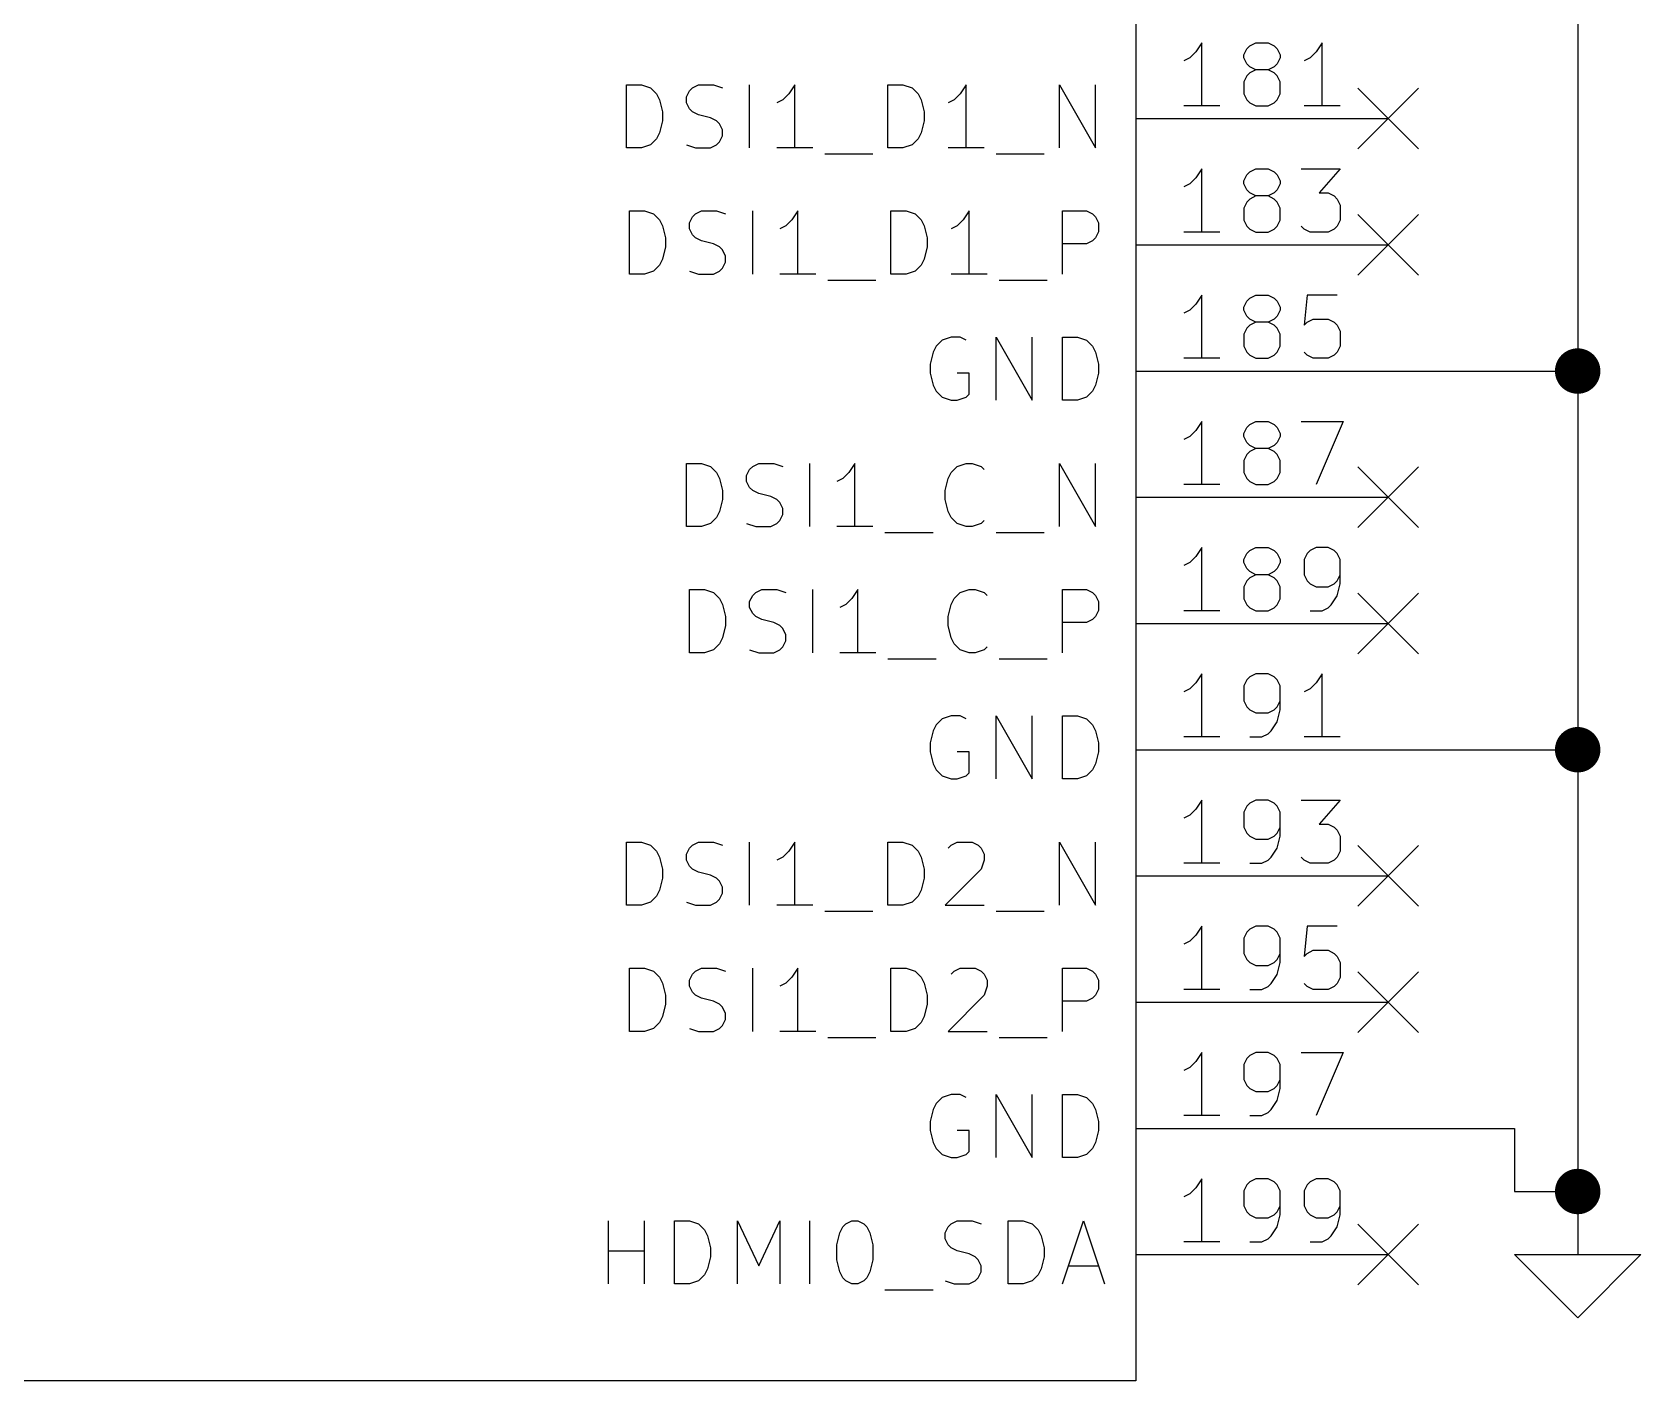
# Model space of a CAD drawing. Header units: millimetres. Extents: x 10 to 287, y -200 to -10.
# Drawn here: x 60.35 to 92.71, y -161.29 to -134.15 of the extents above; entities that cross this region are included whole.
import ezdxf

# ---------------------------------------------------------------- set-up
doc = ezdxf.new("R2010")
doc.units = ezdxf.units.MM
for name, color, linetype in [('BLUE', 174, 'CONTINUOUS'), ('GREENSIXTYFIVE', 129, 'CONTINUOUS'), ('LIGHTGREEN', 92, 'CONTINUOUS'), ('LIGHTRED', 12, 'CONTINUOUS'), ('RED', 14, 'CONTINUOUS')]:
    doc.layers.add(name, color=color, linetype=linetype)

msp = doc.modelspace()

# ---------------------------------------------------------------- linework, layer by layer
at = {"layer": 'BLUE', "linetype": 'CONTINUOUS'}
for p, q in [((87.0204, -135.2804), (88.2396, -136.4996)), ((88.2396, -135.2804), (87.0204, -136.4996)), ((87.0204, -137.8204), (88.2396, -139.0396)), ((88.2396, -137.8204), (87.0204, -139.0396)), ((87.0204, -142.9004), (88.2396, -144.1196)), ((88.2396, -142.9004), (87.0204, -144.1196)), ((87.0204, -145.4404), (88.2396, -146.6596)), ((88.2396, -145.4404), (87.0204, -146.6596)), ((87.0204, -150.5204), (88.2396, -151.7396)), ((88.2396, -150.5204), (87.0204, -151.7396)), ((87.0204, -153.0604), (88.2396, -154.2796)), ((88.2396, -153.0604), (87.0204, -154.2796)), ((87.0204, -158.1404), (88.2396, -159.3596)), ((88.2396, -158.1404), (87.0204, -159.3596))]:
    msp.add_line(p, q, dxfattribs=at)
at = {"layer": 'GREENSIXTYFIVE', "linetype": 'CONTINUOUS'}
for p, q in [((72.3053, -136.4775), (72.3053, -135.2075)), ((72.3053, -135.2075), (72.6077, -135.2075)), ((72.6077, -135.2075), (72.7891, -135.268)), ((73.6358, -135.268), (73.7568, -135.2075)), ((73.7568, -135.2075), (74.0591, -135.2075)), ((74.0591, -135.2075), (74.2406, -135.268)), ((74.7848, -136.4775), (74.7848, -135.2075)), ((75.692, -135.2075), (75.5711, -135.389)), ((75.692, -136.4775), (75.692, -135.2075)), ((77.5667, -136.4775), (77.5667, -135.2075)), ((77.5667, -135.2075), (77.8691, -135.2075)), ((77.8691, -135.2075), (78.0505, -135.268)), ((79.1391, -135.2075), (79.0182, -135.389)), ((79.1391, -136.4775), (79.1391, -135.2075)), ((81.0138, -136.4775), (81.0138, -135.2075)), ((81.0138, -135.2075), (81.7395, -136.4775)), ((81.7395, -136.4775), (81.7395, -135.2075)), ((72.7891, -135.268), (72.9101, -135.389)), ((72.9101, -135.389), (72.9706, -135.5099)), ((72.9706, -135.5099), (73.031, -135.7518)), ((73.5149, -135.4494), (73.5753, -135.3285)), ((73.5149, -135.5704), (73.5149, -135.4494)), ((73.5753, -135.6913), (73.5149, -135.5704)), ((73.5753, -135.3285), (73.6358, -135.268)), ((75.4501, -135.5099), (75.3292, -135.5704)), ((75.5711, -135.389), (75.4501, -135.5099)), ((78.0505, -135.268), (78.1715, -135.389)), ((78.1715, -135.389), (78.232, -135.5099)), ((78.232, -135.5099), (78.2924, -135.7518)), ((78.8972, -135.5099), (78.7763, -135.5704)), ((79.0182, -135.389), (78.8972, -135.5099)), ((73.031, -135.7518), (73.031, -135.9332)), ((73.6358, -135.7518), (73.5753, -135.6913)), ((73.7568, -135.8123), (73.6358, -135.7518)), ((73.9987, -135.8728), (73.7568, -135.8123)), ((74.1196, -135.9332), (73.9987, -135.8728)), ((78.2924, -135.7518), (78.2924, -135.9332)), ((72.9706, -136.1751), (72.9101, -136.2961)), ((73.031, -135.9332), (72.9706, -136.1751)), ((74.1801, -135.9937), (74.1196, -135.9332)), ((74.2406, -136.1147), (74.1801, -135.9937)), ((74.2406, -136.2356), (74.2406, -136.1147)), ((78.232, -136.1751), (78.1715, -136.2961)), ((78.2924, -135.9332), (78.232, -136.1751)), ((72.6077, -136.4775), (72.3053, -136.4775)), ((72.7891, -136.4171), (72.6077, -136.4775)), ((72.9101, -136.2961), (72.7891, -136.4171)), ((73.5149, -136.4171), (73.6963, -136.4775)), ((73.6963, -136.4775), (73.9987, -136.4775)), ((73.9987, -136.4775), (74.1196, -136.4171)), ((74.1196, -136.4171), (74.1801, -136.3566)), ((74.1801, -136.3566), (74.2406, -136.2356)), ((76.0549, -136.4775), (75.3292, -136.4775)), ((77.8691, -136.4775), (77.5667, -136.4775)), ((78.0505, -136.4171), (77.8691, -136.4775)), ((78.1715, -136.2961), (78.0505, -136.4171)), ((79.502, -136.4775), (78.7763, -136.4775)), ((76.2968, -136.5985), (77.2644, -136.5985)), ((79.7439, -136.5985), (80.7115, -136.5985)), ((72.3658, -139.0175), (72.3658, -137.7475)), ((72.3658, -137.7475), (72.6682, -137.7475)), ((72.6682, -137.7475), (72.8496, -137.808)), ((72.8496, -137.808), (72.9706, -137.929)), ((73.6358, -137.8685), (73.6963, -137.808)), ((73.6963, -137.808), (73.8173, -137.7475)), ((73.8173, -137.7475), (74.1196, -137.7475)), ((74.1196, -137.7475), (74.3011, -137.808)), ((74.8453, -139.0175), (74.8453, -137.7475)), ((75.7525, -137.7475), (75.6316, -137.929)), ((75.7525, -139.0175), (75.7525, -137.7475)), ((77.6272, -139.0175), (77.6272, -137.7475)), ((77.6272, -137.7475), (77.9296, -137.7475)), ((77.9296, -137.7475), (78.111, -137.808)), ((78.111, -137.808), (78.232, -137.929)), ((79.1996, -137.7475), (79.0787, -137.929)), ((79.1996, -139.0175), (79.1996, -137.7475)), ((81.0743, -139.0175), (81.0743, -137.7475)), ((81.0743, -137.7475), (81.5581, -137.7475)), ((81.5581, -137.7475), (81.6791, -137.808)), ((81.6791, -137.808), (81.7396, -137.8685)), ((72.9706, -137.929), (73.0311, -138.0499)), ((73.0311, -138.0499), (73.0915, -138.2918)), ((73.5754, -137.9894), (73.6358, -137.8685)), ((73.5754, -138.1104), (73.5754, -137.9894)), ((73.6358, -138.2313), (73.5754, -138.1104)), ((75.5106, -138.0499), (75.3897, -138.1104)), ((75.6316, -137.929), (75.5106, -138.0499)), ((78.232, -137.929), (78.2925, -138.0499)), ((78.2925, -138.0499), (78.3529, -138.2918)), ((78.9577, -138.0499), (78.8368, -138.1104)), ((79.0787, -137.929), (78.9577, -138.0499)), ((81.7396, -137.8685), (81.8, -137.9894)), ((81.8, -137.9894), (81.8, -138.1709)), ((73.0915, -138.4732), (73.0311, -138.7151)), ((73.0915, -138.2918), (73.0915, -138.4732)), ((73.6963, -138.2918), (73.6358, -138.2313)), ((73.8173, -138.3523), (73.6963, -138.2918)), ((74.0592, -138.4128), (73.8173, -138.3523)), ((74.1801, -138.4732), (74.0592, -138.4128)), ((74.2406, -138.5337), (74.1801, -138.4732)), ((78.3529, -138.4732), (78.2925, -138.7151)), ((78.3529, -138.2918), (78.3529, -138.4732)), ((81.5581, -138.4128), (81.0743, -138.4128)), ((81.6791, -138.3523), (81.5581, -138.4128)), ((81.7396, -138.2918), (81.6791, -138.3523)), ((81.8, -138.1709), (81.7396, -138.2918)), ((73.0311, -138.7151), (72.9706, -138.8361)), ((74.3011, -138.6547), (74.2406, -138.5337)), ((74.2406, -138.8966), (74.3011, -138.7756)), ((74.3011, -138.7756), (74.3011, -138.6547)), ((78.2925, -138.7151), (78.232, -138.8361)), ((72.6682, -139.0175), (72.3658, -139.0175)), ((72.8496, -138.9571), (72.6682, -139.0175)), ((72.9706, -138.8361), (72.8496, -138.9571)), ((73.5754, -138.9571), (73.7568, -139.0175)), ((73.7568, -139.0175), (74.0592, -139.0175)), ((74.0592, -139.0175), (74.1801, -138.9571)), ((74.1801, -138.9571), (74.2406, -138.8966)), ((76.1154, -139.0175), (75.3897, -139.0175)), ((77.9296, -139.0175), (77.6272, -139.0175)), ((78.111, -138.9571), (77.9296, -139.0175)), ((78.232, -138.8361), (78.111, -138.9571)), ((79.5625, -139.0175), (78.8368, -139.0175)), ((76.3573, -139.1385), (77.3249, -139.1385)), ((79.8044, -139.1385), (80.772, -139.1385)), ((78.6553, -140.348), (78.5343, -140.469)), ((78.8367, -140.2875), (78.6553, -140.348)), ((79.0181, -140.2875), (78.8367, -140.2875)), ((79.1391, -140.348), (79.0181, -140.2875)), ((79.7438, -141.5575), (79.7438, -140.2875)), ((79.7438, -140.2875), (80.4695, -141.5575)), ((80.4695, -141.5575), (80.4695, -140.2875)), ((81.0743, -141.5575), (81.0743, -140.2875)), ((81.0743, -140.2875), (81.3767, -140.2875)), ((81.3767, -140.2875), (81.5581, -140.348)), ((81.5581, -140.348), (81.6791, -140.469)), ((78.4738, -140.5899), (78.4134, -140.8318)), ((78.5343, -140.469), (78.4738, -140.5899)), ((81.6791, -140.469), (81.7396, -140.5899)), ((81.7396, -140.5899), (81.8, -140.8318)), ((78.4134, -140.8318), (78.4134, -141.0132)), ((78.4134, -141.0132), (78.4738, -141.2551)), ((79.1995, -141.0132), (78.9576, -141.0132)), ((79.1995, -141.4366), (79.1995, -141.0132)), ((81.8, -141.0132), (81.7396, -141.2551)), ((81.8, -140.8318), (81.8, -141.0132)), ((78.4738, -141.2551), (78.5343, -141.3761)), ((78.5343, -141.3761), (78.6553, -141.4971)), ((81.6791, -141.3761), (81.5581, -141.4971)), ((81.7396, -141.2551), (81.6791, -141.3761)), ((78.6553, -141.4971), (78.8367, -141.5575)), ((78.8367, -141.5575), (78.9576, -141.5575)), ((78.9576, -141.5575), (79.1391, -141.4971)), ((79.1391, -141.4971), (79.1995, -141.4366)), ((81.3767, -141.5575), (81.0743, -141.5575)), ((81.5581, -141.4971), (81.3767, -141.5575)), ((73.5148, -144.0975), (73.5148, -142.8275)), ((73.5148, -142.8275), (73.8172, -142.8275)), ((73.8172, -142.8275), (73.9986, -142.888)), ((73.9986, -142.888), (74.1196, -143.009)), ((74.1196, -143.009), (74.1801, -143.1299)), ((74.7244, -143.0694), (74.7848, -142.9485)), ((74.7848, -142.9485), (74.8453, -142.888)), ((74.8453, -142.888), (74.9663, -142.8275)), ((74.9663, -142.8275), (75.2686, -142.8275)), ((75.2686, -142.8275), (75.4501, -142.888)), ((75.9943, -144.0975), (75.9943, -142.8275)), ((76.7806, -143.009), (76.6596, -143.1299)), ((76.9015, -142.8275), (76.7806, -143.009)), ((76.9015, -144.0975), (76.9015, -142.8275)), ((78.7762, -143.1299), (78.8367, -143.009)), ((78.8367, -143.009), (78.9577, -142.888)), ((78.9577, -142.888), (79.1391, -142.8275)), ((79.1391, -142.8275), (79.26, -142.8275)), ((79.26, -142.8275), (79.4415, -142.888)), ((79.4415, -142.888), (79.5019, -142.9485)), ((81.0138, -144.0975), (81.0138, -142.8275)), ((81.0138, -142.8275), (81.7395, -144.0975)), ((81.7395, -144.0975), (81.7395, -142.8275)), ((74.1801, -143.1299), (74.2405, -143.3718)), ((74.7244, -143.1904), (74.7244, -143.0694)), ((74.7848, -143.3113), (74.7244, -143.1904)), ((74.8453, -143.3718), (74.7848, -143.3113)), ((76.6596, -143.1299), (76.5387, -143.1904)), ((78.7158, -143.3718), (78.7762, -143.1299)), ((74.2405, -143.5532), (74.1801, -143.7951)), ((74.2405, -143.3718), (74.2405, -143.5532)), ((74.9663, -143.4323), (74.8453, -143.3718)), ((75.2082, -143.4928), (74.9663, -143.4323)), ((75.3291, -143.5532), (75.2082, -143.4928)), ((75.3896, -143.6137), (75.3291, -143.5532)), ((75.4501, -143.7347), (75.3896, -143.6137)), ((78.7158, -143.5532), (78.7158, -143.3718)), ((78.7762, -143.7951), (78.7158, -143.5532)), ((74.1196, -143.9161), (73.9986, -144.0371)), ((74.1801, -143.7951), (74.1196, -143.9161)), ((75.3291, -144.0371), (75.3896, -143.9766)), ((75.3896, -143.9766), (75.4501, -143.8556)), ((75.4501, -143.8556), (75.4501, -143.7347)), ((78.8367, -143.9161), (78.7762, -143.7951)), ((78.9577, -144.0371), (78.8367, -143.9161)), ((79.5019, -143.9766), (79.4415, -144.0371)), ((73.8172, -144.0975), (73.5148, -144.0975)), ((73.9986, -144.0371), (73.8172, -144.0975)), ((74.7244, -144.0371), (74.9058, -144.0975)), ((74.9058, -144.0975), (75.2082, -144.0975)), ((75.2082, -144.0975), (75.3291, -144.0371)), ((77.2644, -144.0975), (76.5387, -144.0975)), ((77.5063, -144.2185), (78.4739, -144.2185)), ((79.1391, -144.0975), (78.9577, -144.0371)), ((79.26, -144.0975), (79.1391, -144.0975)), ((79.4415, -144.0371), (79.26, -144.0975)), ((79.7439, -144.2185), (80.7115, -144.2185)), ((73.5753, -146.6375), (73.5753, -145.3675)), ((73.5753, -145.3675), (73.8777, -145.3675)), ((73.8777, -145.3675), (74.0591, -145.428)), ((74.0591, -145.428), (74.1801, -145.549)), ((74.1801, -145.549), (74.2406, -145.6699)), ((74.7849, -145.6094), (74.8453, -145.4885)), ((74.8453, -145.4885), (74.9058, -145.428)), ((74.9058, -145.428), (75.0268, -145.3675)), ((75.0268, -145.3675), (75.3291, -145.3675)), ((75.3291, -145.3675), (75.5106, -145.428)), ((76.0548, -146.6375), (76.0548, -145.3675)), ((76.8411, -145.549), (76.7201, -145.6699)), ((76.962, -145.3675), (76.8411, -145.549)), ((76.962, -146.6375), (76.962, -145.3675)), ((78.8367, -145.6699), (78.8972, -145.549)), ((78.8972, -145.549), (79.0182, -145.428)), ((79.0182, -145.428), (79.1996, -145.3675)), ((79.1996, -145.3675), (79.3205, -145.3675)), ((79.3205, -145.3675), (79.502, -145.428)), ((79.502, -145.428), (79.5624, -145.4885)), ((81.0743, -146.6375), (81.0743, -145.3675)), ((81.0743, -145.3675), (81.5581, -145.3675)), ((81.5581, -145.3675), (81.6791, -145.428)), ((81.6791, -145.428), (81.7396, -145.4885)), ((81.7396, -145.4885), (81.8, -145.6094)), ((74.2406, -145.6699), (74.301, -145.9118)), ((74.301, -145.9118), (74.301, -146.0932)), ((74.7849, -145.7304), (74.7849, -145.6094)), ((74.8453, -145.8513), (74.7849, -145.7304)), ((74.9058, -145.9118), (74.8453, -145.8513)), ((75.0268, -145.9723), (74.9058, -145.9118)), ((76.7201, -145.6699), (76.5992, -145.7304)), ((78.7763, -145.9118), (78.8367, -145.6699)), ((78.7763, -146.0932), (78.7763, -145.9118)), ((81.7396, -145.9118), (81.6791, -145.9723)), ((81.8, -145.7909), (81.7396, -145.9118)), ((81.8, -145.6094), (81.8, -145.7909)), ((74.301, -146.0932), (74.2406, -146.3351)), ((75.2687, -146.0328), (75.0268, -145.9723)), ((75.3896, -146.0932), (75.2687, -146.0328)), ((75.4501, -146.1537), (75.3896, -146.0932)), ((75.5106, -146.2747), (75.4501, -146.1537)), ((78.8367, -146.3351), (78.7763, -146.0932)), ((81.5581, -146.0328), (81.0743, -146.0328)), ((81.6791, -145.9723), (81.5581, -146.0328)), ((74.0591, -146.5771), (73.8777, -146.6375)), ((74.1801, -146.4561), (74.0591, -146.5771)), ((74.2406, -146.3351), (74.1801, -146.4561)), ((74.7849, -146.5771), (74.9663, -146.6375)), ((75.2687, -146.6375), (75.3896, -146.5771)), ((75.3896, -146.5771), (75.4501, -146.5166)), ((75.4501, -146.5166), (75.5106, -146.3956)), ((75.5106, -146.3956), (75.5106, -146.2747)), ((78.8972, -146.4561), (78.8367, -146.3351)), ((79.0182, -146.5771), (78.8972, -146.4561)), ((79.1996, -146.6375), (79.0182, -146.5771)), ((79.502, -146.5771), (79.3205, -146.6375)), ((79.5624, -146.5166), (79.502, -146.5771)), ((73.8777, -146.6375), (73.5753, -146.6375)), ((74.9663, -146.6375), (75.2687, -146.6375)), ((77.3249, -146.6375), (76.5992, -146.6375)), ((77.5668, -146.7585), (78.5344, -146.7585)), ((79.3205, -146.6375), (79.1996, -146.6375)), ((79.8044, -146.7585), (80.772, -146.7585)), ((78.5343, -148.089), (78.4738, -148.2099)), ((78.6553, -147.968), (78.5343, -148.089)), ((78.8367, -147.9075), (78.6553, -147.968)), ((79.0181, -147.9075), (78.8367, -147.9075)), ((79.1391, -147.968), (79.0181, -147.9075)), ((79.7438, -149.1775), (79.7438, -147.9075)), ((79.7438, -147.9075), (80.4695, -149.1775)), ((80.4695, -149.1775), (80.4695, -147.9075)), ((81.0743, -149.1775), (81.0743, -147.9075)), ((81.0743, -147.9075), (81.3767, -147.9075)), ((81.3767, -147.9075), (81.5581, -147.968)), ((81.5581, -147.968), (81.6791, -148.089)), ((81.6791, -148.089), (81.7396, -148.2099)), ((78.4738, -148.2099), (78.4134, -148.4518)), ((78.4134, -148.4518), (78.4134, -148.6332)), ((81.7396, -148.2099), (81.8, -148.4518)), ((81.8, -148.4518), (81.8, -148.6332)), ((78.4134, -148.6332), (78.4738, -148.8751)), ((79.1995, -148.6332), (78.9576, -148.6332)), ((79.1995, -149.0566), (79.1995, -148.6332)), ((81.8, -148.6332), (81.7396, -148.8751)), ((78.4738, -148.8751), (78.5343, -148.9961)), ((78.5343, -148.9961), (78.6553, -149.1171)), ((78.6553, -149.1171), (78.8367, -149.1775)), ((78.9576, -149.1775), (79.1391, -149.1171)), ((79.1391, -149.1171), (79.1995, -149.0566)), ((81.5581, -149.1171), (81.3767, -149.1775)), ((81.6791, -148.9961), (81.5581, -149.1171)), ((81.7396, -148.8751), (81.6791, -148.9961)), ((78.8367, -149.1775), (78.9576, -149.1775)), ((81.3767, -149.1775), (81.0743, -149.1775)), ((72.3053, -151.7175), (72.3053, -150.4475)), ((72.3053, -150.4475), (72.6077, -150.4475)), ((72.6077, -150.4475), (72.7891, -150.508)), ((73.6358, -150.508), (73.7568, -150.4475)), ((73.7568, -150.4475), (74.0591, -150.4475)), ((74.0591, -150.4475), (74.2406, -150.508)), ((74.7848, -151.7175), (74.7848, -150.4475)), ((75.692, -150.4475), (75.5711, -150.629)), ((75.692, -151.7175), (75.692, -150.4475)), ((77.5667, -151.7175), (77.5667, -150.4475)), ((77.5667, -150.4475), (77.8691, -150.4475)), ((77.8691, -150.4475), (78.0505, -150.508)), ((78.8367, -150.508), (78.9577, -150.4475)), ((78.9577, -150.4475), (79.2601, -150.4475)), ((79.2601, -150.4475), (79.381, -150.508)), ((81.0138, -151.7175), (81.0138, -150.4475)), ((81.0138, -150.4475), (81.7395, -151.7175)), ((81.7395, -151.7175), (81.7395, -150.4475)), ((72.7891, -150.508), (72.9101, -150.629)), ((72.9101, -150.629), (72.9706, -150.7499)), ((72.9706, -150.7499), (73.031, -150.9918)), ((73.5149, -150.6894), (73.5753, -150.5685)), ((73.5149, -150.8104), (73.5149, -150.6894)), ((73.5753, -150.5685), (73.6358, -150.508)), ((75.4501, -150.7499), (75.3292, -150.8104)), ((75.5711, -150.629), (75.4501, -150.7499)), ((78.0505, -150.508), (78.1715, -150.629)), ((78.1715, -150.629), (78.232, -150.7499)), ((78.232, -150.7499), (78.2924, -150.9918)), ((78.7763, -150.5685), (78.8367, -150.508)), ((79.381, -150.508), (79.4415, -150.5685)), ((79.4415, -150.5685), (79.502, -150.6894)), ((79.502, -150.6894), (79.502, -150.8104)), ((73.031, -150.9918), (73.031, -151.1732)), ((73.5753, -150.9313), (73.5149, -150.8104)), ((73.6358, -150.9918), (73.5753, -150.9313)), ((73.7568, -151.0523), (73.6358, -150.9918)), ((73.9987, -151.1128), (73.7568, -151.0523)), ((78.2924, -150.9918), (78.2924, -151.1732)), ((79.4415, -150.9918), (78.7158, -151.7175)), ((79.502, -150.8104), (79.4415, -150.9918)), ((72.9706, -151.4151), (72.9101, -151.5361)), ((73.031, -151.1732), (72.9706, -151.4151)), ((74.1196, -151.1732), (73.9987, -151.1128)), ((74.1801, -151.2337), (74.1196, -151.1732)), ((74.2406, -151.3547), (74.1801, -151.2337)), ((74.2406, -151.4756), (74.2406, -151.3547)), ((78.232, -151.4151), (78.1715, -151.5361)), ((78.2924, -151.1732), (78.232, -151.4151)), ((72.6077, -151.7175), (72.3053, -151.7175)), ((72.7891, -151.6571), (72.6077, -151.7175)), ((72.9101, -151.5361), (72.7891, -151.6571)), ((73.5149, -151.6571), (73.6963, -151.7175)), ((73.6963, -151.7175), (73.9987, -151.7175)), ((73.9987, -151.7175), (74.1196, -151.6571)), ((74.1196, -151.6571), (74.1801, -151.5966)), ((74.1801, -151.5966), (74.2406, -151.4756)), ((76.0549, -151.7175), (75.3292, -151.7175)), ((77.8691, -151.7175), (77.5667, -151.7175)), ((78.0505, -151.6571), (77.8691, -151.7175)), ((78.1715, -151.5361), (78.0505, -151.6571)), ((78.7158, -151.7175), (79.502, -151.7175)), ((76.2968, -151.8385), (77.2644, -151.8385)), ((79.7439, -151.8385), (80.7115, -151.8385)), ((72.3658, -154.2575), (72.3658, -152.9875)), ((72.3658, -152.9875), (72.6682, -152.9875)), ((72.6682, -152.9875), (72.8496, -153.048)), ((72.8496, -153.048), (72.9706, -153.169)), ((73.6358, -153.1085), (73.6963, -153.048)), ((73.6963, -153.048), (73.8173, -152.9875)), ((73.8173, -152.9875), (74.1196, -152.9875)), ((74.1196, -152.9875), (74.3011, -153.048)), ((74.8453, -154.2575), (74.8453, -152.9875)), ((75.7525, -152.9875), (75.6316, -153.169)), ((75.7525, -154.2575), (75.7525, -152.9875)), ((77.6272, -154.2575), (77.6272, -152.9875)), ((77.6272, -152.9875), (77.9296, -152.9875)), ((77.9296, -152.9875), (78.111, -153.048)), ((78.111, -153.048), (78.232, -153.169)), ((78.8368, -153.1085), (78.8972, -153.048)), ((78.8972, -153.048), (79.0182, -152.9875)), ((79.0182, -152.9875), (79.3206, -152.9875)), ((79.3206, -152.9875), (79.4415, -153.048)), ((79.4415, -153.048), (79.502, -153.1085)), ((81.0743, -154.2575), (81.0743, -152.9875)), ((81.0743, -152.9875), (81.5581, -152.9875)), ((81.5581, -152.9875), (81.6791, -153.048)), ((81.6791, -153.048), (81.7396, -153.1085)), ((72.9706, -153.169), (73.0311, -153.2899)), ((73.0311, -153.2899), (73.0915, -153.5318)), ((73.5754, -153.2294), (73.6358, -153.1085)), ((73.5754, -153.3504), (73.5754, -153.2294)), ((73.6358, -153.4713), (73.5754, -153.3504)), ((75.5106, -153.2899), (75.3897, -153.3504)), ((75.6316, -153.169), (75.5106, -153.2899)), ((78.232, -153.169), (78.2925, -153.2899)), ((78.2925, -153.2899), (78.3529, -153.5318)), ((79.502, -153.1085), (79.5625, -153.2294)), ((79.5625, -153.3504), (79.502, -153.5318)), ((79.5625, -153.2294), (79.5625, -153.3504)), ((81.7396, -153.1085), (81.8, -153.2294)), ((81.8, -153.2294), (81.8, -153.4109)), ((73.0915, -153.5318), (73.0915, -153.7132)), ((73.6963, -153.5318), (73.6358, -153.4713)), ((73.8173, -153.5923), (73.6963, -153.5318)), ((74.0592, -153.6528), (73.8173, -153.5923)), ((74.1801, -153.7132), (74.0592, -153.6528)), ((78.3529, -153.5318), (78.3529, -153.7132)), ((79.502, -153.5318), (78.7763, -154.2575)), ((81.5581, -153.6528), (81.0743, -153.6528)), ((81.6791, -153.5923), (81.5581, -153.6528)), ((81.7396, -153.5318), (81.6791, -153.5923)), ((81.8, -153.4109), (81.7396, -153.5318)), ((73.0311, -153.9551), (72.9706, -154.0761)), ((73.0915, -153.7132), (73.0311, -153.9551)), ((74.2406, -153.7737), (74.1801, -153.7132)), ((74.3011, -153.8947), (74.2406, -153.7737)), ((74.2406, -154.1366), (74.3011, -154.0156)), ((74.3011, -154.0156), (74.3011, -153.8947)), ((78.2925, -153.9551), (78.232, -154.0761)), ((78.3529, -153.7132), (78.2925, -153.9551)), ((72.6682, -154.2575), (72.3658, -154.2575)), ((72.8496, -154.1971), (72.6682, -154.2575)), ((72.9706, -154.0761), (72.8496, -154.1971)), ((73.5754, -154.1971), (73.7568, -154.2575)), ((73.7568, -154.2575), (74.0592, -154.2575)), ((74.0592, -154.2575), (74.1801, -154.1971)), ((74.1801, -154.1971), (74.2406, -154.1366)), ((76.1154, -154.2575), (75.3897, -154.2575)), ((77.9296, -154.2575), (77.6272, -154.2575)), ((78.111, -154.1971), (77.9296, -154.2575)), ((78.232, -154.0761), (78.111, -154.1971)), ((78.7763, -154.2575), (79.5625, -154.2575)), ((76.3573, -154.3785), (77.3249, -154.3785)), ((79.8044, -154.3785), (80.772, -154.3785)), ((78.6553, -155.588), (78.5343, -155.709)), ((78.8367, -155.5275), (78.6553, -155.588)), ((79.0181, -155.5275), (78.8367, -155.5275)), ((79.1391, -155.588), (79.0181, -155.5275)), ((79.7438, -156.7975), (79.7438, -155.5275)), ((79.7438, -155.5275), (80.4695, -156.7975)), ((80.4695, -156.7975), (80.4695, -155.5275)), ((81.0743, -156.7975), (81.0743, -155.5275)), ((81.0743, -155.5275), (81.3767, -155.5275)), ((81.3767, -155.5275), (81.5581, -155.588)), ((81.5581, -155.588), (81.6791, -155.709)), ((78.4738, -155.8299), (78.4134, -156.0718)), ((78.5343, -155.709), (78.4738, -155.8299)), ((81.6791, -155.709), (81.7396, -155.8299)), ((81.7396, -155.8299), (81.8, -156.0718)), ((78.4134, -156.0718), (78.4134, -156.2532)), ((78.4134, -156.2532), (78.4738, -156.4951)), ((79.1995, -156.2532), (78.9576, -156.2532)), ((79.1995, -156.6766), (79.1995, -156.2532)), ((81.8, -156.2532), (81.7396, -156.4951)), ((81.8, -156.0718), (81.8, -156.2532)), ((78.4738, -156.4951), (78.5343, -156.6161)), ((81.7396, -156.4951), (81.6791, -156.6161)), ((78.5343, -156.6161), (78.6553, -156.7371)), ((78.6553, -156.7371), (78.8367, -156.7975)), ((78.8367, -156.7975), (78.9576, -156.7975)), ((78.9576, -156.7975), (79.1391, -156.7371)), ((79.1391, -156.7371), (79.1995, -156.6766)), ((81.3767, -156.7975), (81.0743, -156.7975)), ((81.5581, -156.7371), (81.3767, -156.7975)), ((81.6791, -156.6161), (81.5581, -156.7371)), ((71.9424, -159.3375), (71.9424, -158.0675)), ((72.6681, -159.3375), (72.6681, -158.0675)), ((73.2729, -159.3375), (73.2729, -158.0675)), ((73.2729, -158.0675), (73.5753, -158.0675)), ((73.5753, -158.0675), (73.7567, -158.128)), ((73.7567, -158.128), (73.8777, -158.249)), ((74.5429, -159.3375), (74.5429, -158.0675)), ((74.5429, -158.0675), (74.9663, -158.9747)), ((74.9663, -158.9747), (75.3896, -158.0675)), ((75.3896, -158.0675), (75.3896, -159.3375)), ((75.9943, -159.3375), (75.9943, -158.0675)), ((76.5991, -158.3094), (76.6596, -158.1885)), ((76.6596, -158.1885), (76.7201, -158.128)), ((76.7201, -158.128), (76.841, -158.0675)), ((76.841, -158.0675), (76.962, -158.0675)), ((76.962, -158.0675), (77.0829, -158.128)), ((77.0829, -158.128), (77.1434, -158.1885)), ((77.1434, -158.1885), (77.2039, -158.3094)), ((78.7158, -158.3094), (78.7762, -158.1885)), ((78.7762, -158.1885), (78.8367, -158.128)), ((78.8367, -158.128), (78.9577, -158.0675)), ((78.9577, -158.0675), (79.26, -158.0675)), ((79.26, -158.0675), (79.4415, -158.128)), ((79.9857, -159.3375), (79.9857, -158.0675)), ((79.9857, -158.0675), (80.2881, -158.0675)), ((80.2881, -158.0675), (80.4695, -158.128)), ((80.4695, -158.128), (80.5905, -158.249)), ((81.0743, -159.3375), (81.4976, -158.0675)), ((81.4976, -158.0675), (81.921, -159.3375)), ((73.8777, -158.249), (73.9382, -158.3699)), ((73.9382, -158.3699), (73.9986, -158.6118)), ((76.5387, -158.5513), (76.5991, -158.3094)), ((77.2039, -158.3094), (77.2644, -158.5513)), ((78.7158, -158.4304), (78.7158, -158.3094)), ((78.7762, -158.5513), (78.7158, -158.4304)), ((80.5905, -158.249), (80.651, -158.3699)), ((80.651, -158.3699), (80.7114, -158.6118)), ((71.9424, -158.6723), (72.6681, -158.6723)), ((73.9986, -158.7932), (73.9382, -159.0351)), ((73.9986, -158.6118), (73.9986, -158.7932)), ((76.5387, -158.8537), (76.5387, -158.5513)), ((76.5991, -159.0956), (76.5387, -158.8537)), ((77.2644, -158.8537), (77.2039, -159.0956)), ((77.2644, -158.5513), (77.2644, -158.8537)), ((78.8367, -158.6118), (78.7762, -158.5513)), ((78.9577, -158.6723), (78.8367, -158.6118)), ((79.1996, -158.7328), (78.9577, -158.6723)), ((79.3205, -158.7932), (79.1996, -158.7328)), ((79.381, -158.8537), (79.3205, -158.7932)), ((79.4415, -158.9747), (79.381, -158.8537)), ((80.7114, -158.7932), (80.651, -159.0351)), ((80.7114, -158.6118), (80.7114, -158.7932)), ((73.8777, -159.1561), (73.7567, -159.2771)), ((73.9382, -159.0351), (73.8777, -159.1561)), ((76.6596, -159.2166), (76.5991, -159.0956)), ((77.2039, -159.0956), (77.1434, -159.2166)), ((79.381, -159.2166), (79.4415, -159.0956)), ((79.4415, -159.0956), (79.4415, -158.9747)), ((80.5905, -159.1561), (80.4695, -159.2771)), ((80.651, -159.0351), (80.5905, -159.1561)), ((81.1953, -158.9747), (81.8, -158.9747)), ((73.5753, -159.3375), (73.2729, -159.3375)), ((73.7567, -159.2771), (73.5753, -159.3375)), ((76.7201, -159.2771), (76.6596, -159.2166)), ((76.841, -159.3375), (76.7201, -159.2771)), ((76.962, -159.3375), (76.841, -159.3375)), ((77.0829, -159.2771), (76.962, -159.3375)), ((77.1434, -159.2166), (77.0829, -159.2771)), ((77.5063, -159.4585), (78.4739, -159.4585)), ((78.7158, -159.2771), (78.8972, -159.3375)), ((78.8972, -159.3375), (79.1996, -159.3375)), ((79.1996, -159.3375), (79.3205, -159.2771)), ((79.3205, -159.2771), (79.381, -159.2166)), ((80.2881, -159.3375), (79.9857, -159.3375)), ((80.4695, -159.2771), (80.2881, -159.3375))]:
    msp.add_line(p, q, dxfattribs=at)
at = {"layer": 'LIGHTGREEN', "linetype": 'CONTINUOUS'}
for p, q in [((91.44, -133.35), (91.44, -140.97)), ((87.63, -140.97), (91.44, -140.97)), ((91.44, -140.97), (91.44, -148.59)), ((87.63, -148.59), (91.44, -148.59)), ((91.44, -148.59), (91.44, -157.48)), ((87.63, -156.21), (90.17, -156.21)), ((90.17, -156.21), (90.17, -157.48)), ((90.17, -157.48), (91.44, -157.48))]:
    msp.add_line(p, q, dxfattribs=at)
at = {"layer": 'LIGHTGREEN', "const_width": 0.4572}
for points in [[(91.2114, -140.97, 1), (91.6686, -140.97, 1)], [(91.2114, -148.59, 1), (91.6686, -148.59, 1)], [(91.2114, -157.48, 1), (91.6686, -157.48, 1)]]:
    msp.add_lwpolyline(points, format="xyb", close=True, dxfattribs=at)
at = {"layer": 'LIGHTRED', "linetype": 'CONTINUOUS'}
for p, q in [((83.7596, -134.5444), (83.6386, -134.6653)), ((83.8805, -134.3629), (83.7596, -134.5444)), ((83.8805, -135.6329), (83.8805, -134.3629)), ((84.7272, -134.6048), (84.7876, -134.4839)), ((84.7272, -134.6653), (84.7272, -134.6048)), ((84.7876, -134.4839), (84.8481, -134.4234)), ((84.8481, -134.4234), (84.9691, -134.3629)), ((84.9691, -134.3629), (85.211, -134.3629)), ((85.211, -134.3629), (85.3319, -134.4234)), ((85.3319, -134.4234), (85.3924, -134.4839)), ((85.3924, -134.4839), (85.4529, -134.6048)), ((85.4529, -134.6048), (85.4529, -134.6653)), ((86.1786, -134.5444), (86.0576, -134.6653)), ((86.2995, -134.3629), (86.1786, -134.5444)), ((86.2995, -135.6329), (86.2995, -134.3629)), ((83.6386, -134.6653), (83.5177, -134.7258)), ((84.7876, -134.7863), (84.7272, -134.6653)), ((84.8481, -134.8467), (84.7876, -134.7863)), ((84.9691, -134.9072), (84.8481, -134.8467)), ((84.9691, -134.9072), (84.8481, -134.9677)), ((85.211, -134.9072), (84.9691, -134.9072)), ((85.3319, -134.8467), (85.211, -134.9072)), ((85.3319, -134.9677), (85.211, -134.9072)), ((85.3924, -134.7863), (85.3319, -134.8467)), ((85.4529, -134.6653), (85.3924, -134.7863)), ((86.0576, -134.6653), (85.9367, -134.7258)), ((84.7876, -135.0282), (84.7272, -135.1491)), ((84.7272, -135.1491), (84.7272, -135.391)), ((84.8481, -134.9677), (84.7876, -135.0282)), ((85.3924, -135.0282), (85.3319, -134.9677)), ((85.4529, -135.1491), (85.3924, -135.0282)), ((85.4529, -135.391), (85.4529, -135.1491)), ((84.7272, -135.391), (84.7876, -135.512)), ((84.7876, -135.512), (84.8481, -135.5725)), ((84.8481, -135.5725), (84.9691, -135.6329)), ((85.211, -135.6329), (85.3319, -135.5725)), ((85.3319, -135.5725), (85.3924, -135.512)), ((85.3924, -135.512), (85.4529, -135.391)), ((84.2434, -135.6329), (83.5177, -135.6329)), ((84.9691, -135.6329), (85.211, -135.6329)), ((86.6624, -135.6329), (85.9367, -135.6329)), ((83.7596, -137.0844), (83.6386, -137.2053)), ((83.8805, -136.9029), (83.7596, -137.0844)), ((83.8805, -138.1729), (83.8805, -136.9029)), ((84.7272, -137.1448), (84.7876, -137.0239)), ((84.7272, -137.2053), (84.7272, -137.1448)), ((84.7876, -137.0239), (84.8481, -136.9634)), ((84.8481, -136.9634), (84.9691, -136.9029)), ((84.9691, -136.9029), (85.211, -136.9029)), ((85.211, -136.9029), (85.3319, -136.9634)), ((85.3319, -136.9634), (85.3924, -137.0239)), ((85.3924, -137.0239), (85.4529, -137.1448)), ((85.4529, -137.1448), (85.4529, -137.2053)), ((85.8762, -136.9029), (86.6624, -136.9029)), ((86.6624, -136.9029), (86.239, -137.3867)), ((83.6386, -137.2053), (83.5177, -137.2658)), ((84.7876, -137.3263), (84.7272, -137.2053)), ((84.8481, -137.3867), (84.7876, -137.3263)), ((84.8481, -137.5077), (84.7876, -137.5682)), ((84.9691, -137.4472), (84.8481, -137.3867)), ((84.9691, -137.4472), (84.8481, -137.5077)), ((85.211, -137.4472), (84.9691, -137.4472)), ((85.3319, -137.3867), (85.211, -137.4472)), ((85.3319, -137.5077), (85.211, -137.4472)), ((85.3924, -137.3263), (85.3319, -137.3867)), ((85.3924, -137.5682), (85.3319, -137.5077)), ((85.4529, -137.2053), (85.3924, -137.3263)), ((86.239, -137.3867), (86.4205, -137.3867)), ((86.4205, -137.3867), (86.5414, -137.4472)), ((86.5414, -137.4472), (86.6019, -137.5077)), ((86.6019, -137.5077), (86.6624, -137.6286)), ((84.7876, -137.5682), (84.7272, -137.6891)), ((84.7272, -137.6891), (84.7272, -137.931)), ((85.4529, -137.6891), (85.3924, -137.5682)), ((85.4529, -137.931), (85.4529, -137.6891)), ((86.6624, -137.6286), (86.6624, -137.931)), ((84.7272, -137.931), (84.7876, -138.052)), ((84.7876, -138.052), (84.8481, -138.1125)), ((84.8481, -138.1125), (84.9691, -138.1729)), ((85.211, -138.1729), (85.3319, -138.1125)), ((85.3319, -138.1125), (85.3924, -138.052)), ((85.3924, -138.052), (85.4529, -137.931)), ((85.9367, -138.1125), (85.8762, -138.052)), ((86.0576, -138.1729), (85.9367, -138.1125)), ((86.5414, -138.1125), (86.4205, -138.1729)), ((86.6019, -138.052), (86.5414, -138.1125)), ((86.6624, -137.931), (86.6019, -138.052)), ((84.2434, -138.1729), (83.5177, -138.1729)), ((84.9691, -138.1729), (85.211, -138.1729)), ((86.4205, -138.1729), (86.0576, -138.1729)), ((83.8805, -139.4429), (83.7596, -139.6244)), ((83.8805, -140.7129), (83.8805, -139.4429)), ((84.8481, -139.5034), (84.9691, -139.4429)), ((84.9691, -139.4429), (85.211, -139.4429)), ((85.211, -139.4429), (85.3319, -139.5034)), ((85.9971, -139.4429), (85.9367, -140.0477)), ((86.6019, -139.4429), (85.9971, -139.4429)), ((83.6386, -139.7453), (83.5177, -139.8058)), ((83.7596, -139.6244), (83.6386, -139.7453)), ((84.7272, -139.6848), (84.7876, -139.5639)), ((84.7272, -139.7453), (84.7272, -139.6848)), ((84.7876, -139.8663), (84.7272, -139.7453)), ((84.7876, -139.5639), (84.8481, -139.5034)), ((85.3319, -139.5034), (85.3924, -139.5639)), ((85.3924, -139.5639), (85.4529, -139.6848)), ((85.4529, -139.7453), (85.3924, -139.8663)), ((85.4529, -139.6848), (85.4529, -139.7453)), ((84.8481, -139.9267), (84.7876, -139.8663)), ((84.8481, -140.0477), (84.7876, -140.1082)), ((84.9691, -139.9872), (84.8481, -139.9267)), ((84.9691, -139.9872), (84.8481, -140.0477)), ((85.211, -139.9872), (84.9691, -139.9872)), ((85.3319, -139.9267), (85.211, -139.9872)), ((85.3319, -140.0477), (85.211, -139.9872)), ((85.3924, -139.8663), (85.3319, -139.9267)), ((85.3924, -140.1082), (85.3319, -140.0477)), ((85.9367, -140.0477), (85.9971, -139.9872)), ((85.9971, -139.9872), (86.1181, -139.9267)), ((86.1181, -139.9267), (86.4205, -139.9267)), ((86.4205, -139.9267), (86.5414, -139.9872)), ((86.5414, -139.9872), (86.6019, -140.0477)), ((86.6019, -140.0477), (86.6624, -140.1686)), ((84.7876, -140.1082), (84.7272, -140.2291)), ((84.7272, -140.2291), (84.7272, -140.471)), ((85.4529, -140.2291), (85.3924, -140.1082)), ((85.4529, -140.471), (85.4529, -140.2291)), ((86.6624, -140.1686), (86.6624, -140.471)), ((84.2434, -140.7129), (83.5177, -140.7129)), ((84.7272, -140.471), (84.7876, -140.592)), ((84.7876, -140.592), (84.8481, -140.6525)), ((84.8481, -140.6525), (84.9691, -140.7129)), ((84.9691, -140.7129), (85.211, -140.7129)), ((85.211, -140.7129), (85.3319, -140.6525)), ((85.3319, -140.6525), (85.3924, -140.592)), ((85.3924, -140.592), (85.4529, -140.471)), ((85.9971, -140.6525), (85.9367, -140.592)), ((86.1181, -140.7129), (85.9971, -140.6525)), ((86.4205, -140.7129), (86.1181, -140.7129)), ((86.5414, -140.6525), (86.4205, -140.7129)), ((86.6019, -140.592), (86.5414, -140.6525)), ((86.6624, -140.471), (86.6019, -140.592)), ((83.8805, -141.9829), (83.7596, -142.1644)), ((83.8805, -143.2529), (83.8805, -141.9829)), ((84.7876, -142.1039), (84.8481, -142.0434)), ((84.8481, -142.0434), (84.9691, -141.9829)), ((84.9691, -141.9829), (85.211, -141.9829)), ((85.211, -141.9829), (85.3319, -142.0434)), ((85.3319, -142.0434), (85.3924, -142.1039)), ((85.8762, -141.9829), (86.7228, -141.9829)), ((86.7228, -141.9829), (86.1786, -143.2529)), ((83.6386, -142.2853), (83.5177, -142.3458)), ((83.7596, -142.1644), (83.6386, -142.2853)), ((84.7272, -142.2248), (84.7876, -142.1039)), ((84.7272, -142.2853), (84.7272, -142.2248)), ((84.7876, -142.4063), (84.7272, -142.2853)), ((85.3924, -142.1039), (85.4529, -142.2248)), ((85.4529, -142.2853), (85.3924, -142.4063)), ((85.4529, -142.2248), (85.4529, -142.2853)), ((84.7876, -142.6482), (84.7272, -142.7691)), ((84.8481, -142.4667), (84.7876, -142.4063)), ((84.8481, -142.5877), (84.7876, -142.6482)), ((84.9691, -142.5272), (84.8481, -142.4667)), ((84.9691, -142.5272), (84.8481, -142.5877)), ((85.211, -142.5272), (84.9691, -142.5272)), ((85.3319, -142.4667), (85.211, -142.5272)), ((85.3319, -142.5877), (85.211, -142.5272)), ((85.3924, -142.4063), (85.3319, -142.4667)), ((85.3924, -142.6482), (85.3319, -142.5877)), ((85.4529, -142.7691), (85.3924, -142.6482)), ((84.7272, -142.7691), (84.7272, -143.011)), ((84.7272, -143.011), (84.7876, -143.132)), ((85.3924, -143.132), (85.4529, -143.011)), ((85.4529, -143.011), (85.4529, -142.7691)), ((84.2434, -143.2529), (83.5177, -143.2529)), ((84.7876, -143.132), (84.8481, -143.1925)), ((84.8481, -143.1925), (84.9691, -143.2529)), ((84.9691, -143.2529), (85.211, -143.2529)), ((85.211, -143.2529), (85.3319, -143.1925)), ((85.3319, -143.1925), (85.3924, -143.132)), ((83.8805, -144.5229), (83.7596, -144.7044)), ((83.8805, -145.7929), (83.8805, -144.5229)), ((84.7876, -144.6439), (84.8481, -144.5834)), ((84.8481, -144.5834), (84.9691, -144.5229)), ((84.9691, -144.5229), (85.211, -144.5229)), ((85.211, -144.5229), (85.3319, -144.5834)), ((85.3319, -144.5834), (85.3924, -144.6439)), ((86.0576, -144.5834), (85.9971, -144.6439)), ((86.1786, -144.5229), (86.0576, -144.5834)), ((86.4205, -144.5229), (86.1786, -144.5229)), ((86.5414, -144.5834), (86.4205, -144.5229)), ((86.6019, -144.6439), (86.5414, -144.5834)), ((83.6386, -144.8253), (83.5177, -144.8858)), ((83.7596, -144.7044), (83.6386, -144.8253)), ((84.7272, -144.7648), (84.7876, -144.6439)), ((84.7272, -144.8253), (84.7272, -144.7648)), ((84.7876, -144.9463), (84.7272, -144.8253)), ((84.8481, -145.0067), (84.7876, -144.9463)), ((85.3924, -144.9463), (85.3319, -145.0067)), ((85.3924, -144.6439), (85.4529, -144.7648)), ((85.4529, -144.8253), (85.3924, -144.9463)), ((85.4529, -144.7648), (85.4529, -144.8253)), ((85.9971, -144.6439), (85.9367, -144.7648)), ((85.9367, -144.7648), (85.9367, -145.0672)), ((86.6624, -144.7648), (86.6019, -144.6439)), ((86.6624, -145.2486), (86.6624, -144.7648)), ((84.7876, -145.1882), (84.7272, -145.3091)), ((84.8481, -145.1277), (84.7876, -145.1882)), ((84.9691, -145.0672), (84.8481, -145.0067)), ((84.9691, -145.0672), (84.8481, -145.1277)), ((85.211, -145.0672), (84.9691, -145.0672)), ((85.3319, -145.0067), (85.211, -145.0672)), ((85.3319, -145.1277), (85.211, -145.0672)), ((85.3924, -145.1882), (85.3319, -145.1277)), ((85.4529, -145.3091), (85.3924, -145.1882)), ((85.9367, -145.0672), (85.9971, -145.1882)), ((85.9971, -145.1882), (86.0576, -145.2486)), ((86.0576, -145.2486), (86.1786, -145.3091)), ((86.4205, -145.3091), (86.5414, -145.2486)), ((86.5414, -145.2486), (86.6019, -145.1882)), ((86.6019, -145.1882), (86.6624, -145.0672)), ((86.6019, -145.4905), (86.6624, -145.2486)), ((84.7272, -145.3091), (84.7272, -145.551)), ((84.7272, -145.551), (84.7876, -145.672)), ((85.3924, -145.672), (85.4529, -145.551)), ((85.4529, -145.551), (85.4529, -145.3091)), ((86.1786, -145.3091), (86.4205, -145.3091)), ((86.4809, -145.672), (86.6019, -145.4905)), ((84.2434, -145.7929), (83.5177, -145.7929)), ((84.7876, -145.672), (84.8481, -145.7325)), ((84.8481, -145.7325), (84.9691, -145.7929)), ((84.9691, -145.7929), (85.211, -145.7929)), ((85.211, -145.7929), (85.3319, -145.7325)), ((85.3319, -145.7325), (85.3924, -145.672)), ((86.0576, -145.7929), (86.2995, -145.7929)), ((86.2995, -145.7929), (86.4205, -145.7325)), ((86.4205, -145.7325), (86.4809, -145.672)), ((83.8805, -147.0629), (83.7596, -147.2444)), ((83.8805, -148.3329), (83.8805, -147.0629)), ((84.7876, -147.1839), (84.7272, -147.3048)), ((84.8481, -147.1234), (84.7876, -147.1839)), ((84.9691, -147.0629), (84.8481, -147.1234)), ((85.211, -147.0629), (84.9691, -147.0629)), ((85.3319, -147.1234), (85.211, -147.0629)), ((85.3924, -147.1839), (85.3319, -147.1234)), ((85.4529, -147.3048), (85.3924, -147.1839)), ((86.2995, -147.0629), (86.1786, -147.2444)), ((86.2995, -148.3329), (86.2995, -147.0629)), ((83.6386, -147.3653), (83.5177, -147.4258)), ((83.7596, -147.2444), (83.6386, -147.3653)), ((84.7272, -147.3048), (84.7272, -147.6072)), ((85.4529, -147.7886), (85.4529, -147.3048)), ((86.0576, -147.3653), (85.9367, -147.4258)), ((86.1786, -147.2444), (86.0576, -147.3653)), ((84.7272, -147.6072), (84.7876, -147.7282)), ((84.7876, -147.7282), (84.8481, -147.7886)), ((84.8481, -147.7886), (84.9691, -147.8491)), ((84.9691, -147.8491), (85.211, -147.8491)), ((85.211, -147.8491), (85.3319, -147.7886)), ((85.3319, -147.7886), (85.3924, -147.7282)), ((85.3924, -147.7282), (85.4529, -147.6072)), ((85.3924, -148.0305), (85.4529, -147.7886)), ((85.2714, -148.212), (85.3924, -148.0305)), ((84.2434, -148.3329), (83.5177, -148.3329)), ((84.8481, -148.3329), (85.09, -148.3329)), ((85.09, -148.3329), (85.211, -148.2725)), ((85.211, -148.2725), (85.2714, -148.212)), ((86.6624, -148.3329), (85.9367, -148.3329)), ((83.7596, -149.7844), (83.6386, -149.9053)), ((83.8805, -149.6029), (83.7596, -149.7844)), ((83.8805, -150.8729), (83.8805, -149.6029)), ((84.7876, -149.7239), (84.7272, -149.8448)), ((84.8481, -149.6634), (84.7876, -149.7239)), ((84.9691, -149.6029), (84.8481, -149.6634)), ((85.211, -149.6029), (84.9691, -149.6029)), ((85.3319, -149.6634), (85.211, -149.6029)), ((85.3924, -149.7239), (85.3319, -149.6634)), ((85.4529, -149.8448), (85.3924, -149.7239)), ((85.8762, -149.6029), (86.6624, -149.6029)), ((86.6624, -149.6029), (86.239, -150.0867)), ((83.6386, -149.9053), (83.5177, -149.9658)), ((84.7272, -149.8448), (84.7272, -150.1472)), ((85.4529, -150.3286), (85.4529, -149.8448)), ((86.239, -150.0867), (86.4205, -150.0867)), ((86.4205, -150.0867), (86.5414, -150.1472)), ((84.7272, -150.1472), (84.7876, -150.2682)), ((84.7876, -150.2682), (84.8481, -150.3286)), ((84.8481, -150.3286), (84.9691, -150.3891)), ((84.9691, -150.3891), (85.211, -150.3891)), ((85.211, -150.3891), (85.3319, -150.3286)), ((85.3319, -150.3286), (85.3924, -150.2682)), ((85.3924, -150.2682), (85.4529, -150.1472)), ((85.3924, -150.5705), (85.4529, -150.3286)), ((86.5414, -150.1472), (86.6019, -150.2077)), ((86.6019, -150.2077), (86.6624, -150.3286)), ((86.6624, -150.3286), (86.6624, -150.631)), ((85.211, -150.8125), (85.2714, -150.752)), ((85.2714, -150.752), (85.3924, -150.5705)), ((85.9367, -150.8125), (85.8762, -150.752)), ((86.6019, -150.752), (86.5414, -150.8125)), ((86.6624, -150.631), (86.6019, -150.752)), ((84.2434, -150.8729), (83.5177, -150.8729)), ((84.8481, -150.8729), (85.09, -150.8729)), ((85.09, -150.8729), (85.211, -150.8125)), ((86.0576, -150.8729), (85.9367, -150.8125)), ((86.4205, -150.8729), (86.0576, -150.8729)), ((86.5414, -150.8125), (86.4205, -150.8729)), ((83.7596, -152.3244), (83.6386, -152.4453)), ((83.8805, -152.1429), (83.7596, -152.3244)), ((83.8805, -153.4129), (83.8805, -152.1429)), ((84.7876, -152.2639), (84.7272, -152.3848)), ((84.7272, -152.3848), (84.7272, -152.6872)), ((84.8481, -152.2034), (84.7876, -152.2639)), ((84.9691, -152.1429), (84.8481, -152.2034)), ((85.211, -152.1429), (84.9691, -152.1429)), ((85.3319, -152.2034), (85.211, -152.1429)), ((85.3924, -152.2639), (85.3319, -152.2034)), ((85.4529, -152.3848), (85.3924, -152.2639)), ((85.4529, -152.8686), (85.4529, -152.3848)), ((85.9971, -152.1429), (85.9367, -152.7477)), ((86.6019, -152.1429), (85.9971, -152.1429)), ((83.6386, -152.4453), (83.5177, -152.5058)), ((84.7272, -152.6872), (84.7876, -152.8082)), ((85.3924, -152.8082), (85.4529, -152.6872)), ((85.9367, -152.7477), (85.9971, -152.6872)), ((85.9971, -152.6872), (86.1181, -152.6267)), ((86.1181, -152.6267), (86.4205, -152.6267)), ((86.4205, -152.6267), (86.5414, -152.6872)), ((86.5414, -152.6872), (86.6019, -152.7477)), ((84.7876, -152.8082), (84.8481, -152.8686)), ((84.8481, -152.8686), (84.9691, -152.9291)), ((84.9691, -152.9291), (85.211, -152.9291)), ((85.211, -152.9291), (85.3319, -152.8686)), ((85.3319, -152.8686), (85.3924, -152.8082)), ((85.3924, -153.1105), (85.4529, -152.8686)), ((86.6019, -152.7477), (86.6624, -152.8686)), ((86.6624, -152.8686), (86.6624, -153.171)), ((85.09, -153.4129), (85.211, -153.3525)), ((85.211, -153.3525), (85.2714, -153.292)), ((85.2714, -153.292), (85.3924, -153.1105)), ((85.9971, -153.3525), (85.9367, -153.292)), ((86.1181, -153.4129), (85.9971, -153.3525)), ((86.5414, -153.3525), (86.4205, -153.4129)), ((86.6019, -153.292), (86.5414, -153.3525)), ((86.6624, -153.171), (86.6019, -153.292)), ((84.2434, -153.4129), (83.5177, -153.4129)), ((84.8481, -153.4129), (85.09, -153.4129)), ((86.4205, -153.4129), (86.1181, -153.4129)), ((83.6386, -154.9853), (83.5177, -155.0458)), ((83.7596, -154.8644), (83.6386, -154.9853)), ((83.8805, -154.6829), (83.7596, -154.8644)), ((83.8805, -155.9529), (83.8805, -154.6829)), ((84.7876, -154.8039), (84.7272, -154.9248)), ((84.7272, -154.9248), (84.7272, -155.2272)), ((84.8481, -154.7434), (84.7876, -154.8039)), ((84.9691, -154.6829), (84.8481, -154.7434)), ((85.211, -154.6829), (84.9691, -154.6829)), ((85.3319, -154.7434), (85.211, -154.6829)), ((85.3924, -154.8039), (85.3319, -154.7434)), ((85.4529, -154.9248), (85.3924, -154.8039)), ((85.4529, -155.4086), (85.4529, -154.9248)), ((85.8762, -154.6829), (86.7228, -154.6829)), ((86.7228, -154.6829), (86.1786, -155.9529)), ((84.7272, -155.2272), (84.7876, -155.3482)), ((85.3924, -155.3482), (85.4529, -155.2272)), ((84.7876, -155.3482), (84.8481, -155.4086)), ((84.8481, -155.4086), (84.9691, -155.4691)), ((84.9691, -155.4691), (85.211, -155.4691)), ((85.211, -155.4691), (85.3319, -155.4086)), ((85.3319, -155.4086), (85.3924, -155.3482)), ((85.3924, -155.6505), (85.4529, -155.4086)), ((84.2434, -155.9529), (83.5177, -155.9529)), ((84.8481, -155.9529), (85.09, -155.9529)), ((85.09, -155.9529), (85.211, -155.8925)), ((85.211, -155.8925), (85.2714, -155.832)), ((85.2714, -155.832), (85.3924, -155.6505)), ((83.8805, -157.2229), (83.7596, -157.4044)), ((83.8805, -158.4929), (83.8805, -157.2229)), ((84.9691, -157.2229), (84.8481, -157.2834)), ((85.211, -157.2229), (84.9691, -157.2229)), ((85.3319, -157.2834), (85.211, -157.2229)), ((86.1786, -157.2229), (86.0576, -157.2834)), ((86.4205, -157.2229), (86.1786, -157.2229)), ((86.5414, -157.2834), (86.4205, -157.2229)), ((83.6386, -157.5253), (83.5177, -157.5858)), ((83.7596, -157.4044), (83.6386, -157.5253)), ((84.7876, -157.3439), (84.7272, -157.4648)), ((84.7272, -157.4648), (84.7272, -157.7672)), ((84.8481, -157.2834), (84.7876, -157.3439)), ((85.3924, -157.3439), (85.3319, -157.2834)), ((85.4529, -157.4648), (85.3924, -157.3439)), ((85.4529, -157.9486), (85.4529, -157.4648)), ((85.9971, -157.3439), (85.9367, -157.4648)), ((85.9367, -157.4648), (85.9367, -157.7672)), ((86.0576, -157.2834), (85.9971, -157.3439)), ((86.6019, -157.3439), (86.5414, -157.2834)), ((86.6624, -157.4648), (86.6019, -157.3439)), ((86.6624, -157.9486), (86.6624, -157.4648)), ((84.7272, -157.7672), (84.7876, -157.8882)), ((84.7876, -157.8882), (84.8481, -157.9486)), ((85.3319, -157.9486), (85.3924, -157.8882)), ((85.3924, -157.8882), (85.4529, -157.7672)), ((85.9367, -157.7672), (85.9971, -157.8882)), ((85.9971, -157.8882), (86.0576, -157.9486)), ((86.5414, -157.9486), (86.6019, -157.8882)), ((86.6019, -157.8882), (86.6624, -157.7672)), ((84.8481, -157.9486), (84.9691, -158.0091)), ((84.9691, -158.0091), (85.211, -158.0091)), ((85.211, -158.0091), (85.3319, -157.9486)), ((85.2714, -158.372), (85.3924, -158.1905)), ((85.3924, -158.1905), (85.4529, -157.9486)), ((86.0576, -157.9486), (86.1786, -158.0091)), ((86.1786, -158.0091), (86.4205, -158.0091)), ((86.4205, -158.0091), (86.5414, -157.9486)), ((86.4809, -158.372), (86.6019, -158.1905)), ((86.6019, -158.1905), (86.6624, -157.9486)), ((84.2434, -158.4929), (83.5177, -158.4929)), ((84.8481, -158.4929), (85.09, -158.4929)), ((85.09, -158.4929), (85.211, -158.4325)), ((85.211, -158.4325), (85.2714, -158.372)), ((86.0576, -158.4929), (86.2995, -158.4929)), ((86.2995, -158.4929), (86.4205, -158.4325)), ((86.4205, -158.4325), (86.4809, -158.372))]:
    msp.add_line(p, q, dxfattribs=at)
at = {"layer": 'RED', "linetype": 'CONTINUOUS'}
for p, q in [((82.55, -31.75), (82.55, -161.29)), ((82.55, -135.89), (87.63, -135.89)), ((82.55, -138.43), (87.63, -138.43)), ((82.55, -140.97), (87.63, -140.97)), ((82.55, -143.51), (87.63, -143.51)), ((82.55, -146.05), (87.63, -146.05)), ((82.55, -148.59), (87.63, -148.59)), ((82.55, -151.13), (87.63, -151.13)), ((82.55, -153.67), (87.63, -153.67)), ((82.55, -156.21), (87.63, -156.21)), ((91.44, -157.48), (91.44, -158.75)), ((82.55, -158.75), (87.63, -158.75)), ((91.44, -160.02), (90.17, -158.75)), ((90.17, -158.75), (91.44, -158.75)), ((91.44, -158.75), (92.71, -158.75)), ((92.71, -158.75), (91.44, -160.02)), ((82.55, -161.29), (31.75, -161.29))]:
    msp.add_line(p, q, dxfattribs=at)

doc.saveas('drawing.dxf')
